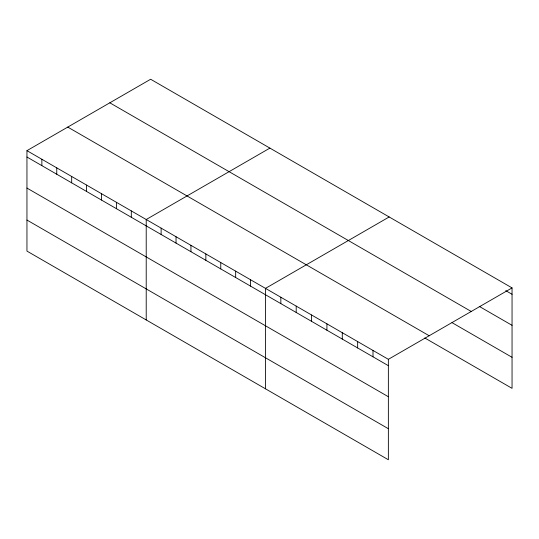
<?xml version="1.0" encoding="UTF-8"?>
<svg xmlns="http://www.w3.org/2000/svg" width="539" height="539" viewBox="0 0 539 539"><rect width="100%" height="100%" fill="white"/><g stroke="black" fill="none" stroke-linecap="round" stroke-linejoin="round"><path stroke-width="0.81" d="M26.95 150.657L388.363 359.318L388.363 459.754L26.95 251.093L26.95 150.657L150.637 79.246L512.05 287.907L512.05 388.343L424.779 337.96M269.904 148.104L146.217 219.514L146.217 319.95M389.171 216.961L265.484 288.372L265.484 388.808M388.363 359.318L512.05 287.907M505.764 290.649L512.05 294.274M479.238 306.374L512.05 325.32M109.821 102.808L471.234 311.475M452.005 322.639L512.05 357.303M67.766 127.089L429.179 335.75M26.95 157.024L388.363 365.685M26.95 188.071L388.363 396.731M26.95 220.053L388.363 428.714M373.001 350.444L373.001 356.818M357.647 341.578L357.647 347.951M342.285 332.711L342.285 339.078M326.924 323.845L326.924 330.212M311.562 314.978L311.562 321.345M296.201 306.105L296.201 312.479M280.846 297.238L280.846 303.612M250.574 279.761L250.574 286.135M235.664 271.157L235.664 277.524M220.761 262.547L220.761 268.921M205.851 253.943L205.851 260.31M190.941 245.333L190.941 251.706M176.031 236.729L176.031 243.096M161.127 228.118L161.127 234.492M131.307 210.904L131.307 217.278M116.397 202.3L116.397 208.667M101.494 193.69L101.494 200.063M86.584 185.086L86.584 191.453M71.674 176.475L71.674 182.849M56.763 167.872L56.763 174.238M41.86 159.261L41.86 165.635"/></g></svg>
